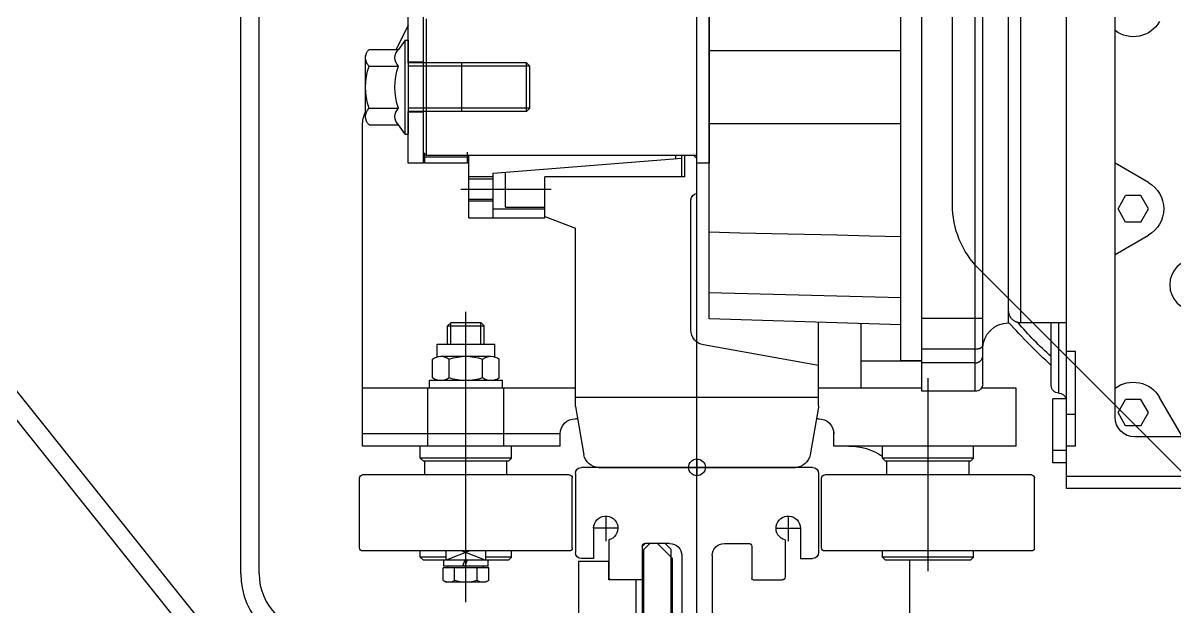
# Model space of a CAD drawing. Header units: millimetres. Extents: x 5349504 to 6791112, y -2212455 to -2153443.
# Drawn here: x 6344915.7 to 6345294.6, y -2189969.5 to -2189777.5 of the extents above; entities that cross this region are included whole.
import ezdxf
from ezdxf.xclip import XClip

# ---------------------------------------------------------------- set-up
doc = ezdxf.new("R2010")
doc.units = ezdxf.units.MM
doc.header["$LTSCALE"] = 400
doc.header["$XCLIPFRAME"] = 2
doc.linetypes.add('CEN', pattern=[62, 60, -1, 0, -1])
doc.layers.get('0').update_dxf_attribs({"lineweight": 9})
for name, color, linetype in [('5ELEV', 5, 'Continuous'), ('CEN', 1, 'CEN'), ('EQUIP', 8, 'Continuous'), ('GRND', 8, 'Continuous')]:
    doc.layers.add(name, color=color, linetype=linetype)

# ---------------------------------------------------------------- blocks, each defined once
blk = doc.blocks.new('A$C01C558DC')
blk.add_lwpolyline([(9.21, 177), (13.21, 177), (14.21, 176), (14.21, 0), (8.21, 0), (4.21, 6), (4.21, 172)], close=True)
at = {"layer": 'EQUIP'}
for p, q in [((14.21, 142, -0.16), (4.21, 142, -0.16)), ((14.21, 141.19, -0.16), (4.21, 141.19, -0.16)), ((0, 137, -0.16), (18.25, 137, -0.16)), ((14.21, 132.81, -0.16), (4.21, 132.81, -0.16)), ((14.21, 132, -0.16), (4.21, 132, -0.16)), ((14.21, 32, -0.16), (4.21, 32, -0.16)), ((14.21, 31.19, -0.16), (4.21, 31.19, -0.16)), ((0, 27, -0.16), (18.25, 27, -0.16)), ((14.21, 22.81, -0.16), (4.21, 22.81, -0.16)), ((14.21, 22, -0.16), (4.21, 22, -0.16))]:
    blk.add_line(p, q, dxfattribs=at)
blk = doc.blocks.new('A$C5AC649AB')
for p, q in [((120, 145), (120, 420)), ((126, 145), (126, 415))]:
    blk.add_line(p, q)
for radius in [25, 19]:
    blk.add_arc((145, 145), radius, 180, 270)
at = {"layer": 'EQUIP'}
for p, q in [((270, 182.76), (270, 177.24)), ((272.76, 180), (267.24, 180))]:
    blk.add_line(p, q, dxfattribs=at)
blk.add_circle((270, 180), 2.76, dxfattribs=at)
at = {"xscale": -1}
blk.add_blockref('A$C01C558DC', (266.21, -22), dxfattribs=at)
blk = doc.blocks.new('A$C3E371383')
at = {"layer": 'EQUIP'}
for p, q in [((2, 244.06), (78, 244.06)), ((2, 244.06), (78, 244.06)), ((0, 242.06), (0, 216.06)), ((0, 242.06), (0, 216.06)), ((80, 242.06), (80, 216.06)), ((80, 242.06), (80, 216.06)), ((10, 228.06), (10, 219.77)), ((70, 228.06), (70, 219.77)), ((6, 224.06), (6, 214.06)), ((14, 224.06), (6, 224.06)), ((66, 224.06), (74, 224.06)), ((74, 224.06), (74, 214.06)), ((11, 220.19), (11, 208.06)), ((69, 220.19), (69, 208.06)), ((11, 219.17), (11, 208.06)), ((22, 218.06), (22, 207.56)), ((22, 218.06), (22, 207.56)), ((31, 219.06), (23, 219.06)), ((31, 219.06), (23, 219.06)), ((49, 219.06), (57, 219.06)), ((49, 219.06), (57, 219.06)), ((58, 218.06), (58, 207.56)), ((58, 218.06), (58, 207.56)), ((58, 218.06), (58, 207.56)), ((69, 219.17), (69, 208.06)), ((5, 214.06), (2, 214.06)), ((5.2, 214.06), (2, 214.06)), ((5, 214.06), (2, 214.06)), ((6, 214.06), (2, 214.06)), ((35, 215.06), (35, 33.06)), ((35, 215.06), (35, 33.06)), ((45, 215.06), (45, 33.06)), ((45, 215.06), (45, 33.06)), ((74, 214.06), (78, 214.06)), ((75, 214.06), (78, 214.06)), ((21.5, 207.06), (12, 207.06)), ((58.5, 207.06), (68, 207.06)), ((11, 27.94), (11, 46.06)), ((21.5, 47.06), (12, 47.06)), ((22, 30.06), (22, 46.56)), ((58, 30.06), (58, 46.56)), ((58, 30.06), (58, 46.56)), ((58.5, 47.06), (68, 47.06)), ((69, 27.94), (69, 46.06)), ((22, 30.06), (22, 43.56)), ((58, 30.06), (58, 43.56)), ((11, 28.96), (11, 40.06)), ((69, 28.96), (69, 40.06)), ((0, 6.06), (0, 32.06)), ((0, 6.06), (0, 32.06)), ((6, 34.06), (2, 34.06)), ((6, 24.06), (6, 34.06)), ((74, 34.06), (78, 34.06)), ((74, 24.06), (74, 34.06)), ((80, 6.06), (80, 32.06)), ((80, 6.06), (80, 32.06)), ((10, 20.06), (10, 28.36)), ((31, 29.06), (23, 29.06)), ((31, 29.06), (23, 29.06)), ((49, 29.06), (57, 29.06)), ((49, 29.06), (57, 29.06)), ((70, 20.06), (70, 28.36)), ((14, 24.06), (6, 24.06)), ((66, 24.06), (74, 24.06)), ((2, 4.06), (78, 4.06)), ((2, 4.06), (78, 4.06))]:
    blk.add_line(p, q, dxfattribs=at)
for centre, radius, start, end in [((2, 242.06), 2, 90, 180), ((2, 242.06), 2, 90, 180), ((78, 242.06), 2, 0, 90), ((78, 242.06), 2, 0, 90), ((10, 224.06), 4, 284.4775, 180), ((70, 224.06), 4, 0, 255.5225), ((2, 216.06), 2, 180, 270), ((2, 216.06), 2, 180, 270), ((23, 218.06), 1, 90, 180), ((23, 218.06), 1, 90, 180), ((31, 215.06), 4, 0, 90), ((31, 215.06), 4, 0, 90), ((49, 215.06), 4, 90, 180), ((49, 215.06), 4, 90, 180), ((57, 218.06), 1, 0, 90), ((57, 218.06), 1, 0, 90), ((57, 218.06), 1, 0, 90), ((57, 218.06), 1, 0, 90), ((78, 216.06), 2, 270, 0), ((78, 216.06), 2, 270, 0), ((78, 216.06), 2, 270, 0), ((78, 216.06), 2, 270, 0), ((12, 208.06), 1, 180, 270), ((21.5, 207.56), 0.5, 270, 0), ((21.5, 207.56), 0.5, 270, 0), ((58.5, 207.56), 0.5, 180, 270), ((58.5, 207.56), 0.5, 180, 270), ((58.5, 207.56), 0.5, 180, 270), ((68, 208.06), 1, 270, 0), ((12, 46.06), 1, 90, 180), ((21.5, 46.56), 0.5, 0, 90), ((58.5, 46.56), 0.5, 90, 180), ((68, 46.06), 1, 0, 90), ((2, 32.06), 2, 90, 180), ((2, 32.06), 2, 90, 180), ((31, 33.06), 4, 270, 0), ((31, 33.06), 4, 270, 0), ((49, 33.06), 4, 180, 270), ((49, 33.06), 4, 180, 270), ((78, 32.06), 2, 0, 90), ((78, 32.06), 2, 0, 90), ((10, 24.06), 4, 180, 75.5225), ((23, 30.06), 1, 180, 270), ((23, 30.06), 1, 180, 270), ((57, 30.06), 1, 270, 0), ((57, 30.06), 1, 270, 0), ((70, 24.06), 4, 104.4775, 0), ((2, 6.06), 2, 180, 270), ((2, 6.06), 2, 180, 270), ((78, 6.06), 2, 270, 0), ((78, 6.06), 2, 270, 0)]:
    blk.add_arc(centre, radius, start, end, dxfattribs=at)
blk = doc.blocks.new('A$C48CE418A')
at = {"elevation": -2.99}
blk.add_lwpolyline([(166, 14.31), (166, 23.31), (6, 23.31), (6, 14.31), (0, 14.31), (0, 4.31), (176, 4.31), (176, 14.31)], close=True, dxfattribs=at)
at = {"layer": 'EQUIP'}
for p, q in [((34, 27.51, -3.38), (34, 0, -0.39)), ((144, 27.51, -3.38), (144, 0, -0.39)), ((28.5, 23.31, -3.38), (28.5, 4.31, -0.39)), ((39.5, 23.31, -3.38), (39.5, 4.31, -0.39)), ((138.5, 23.31, -3.38), (138.5, 4.31, -0.39)), ((149.5, 23.31, -3.38), (149.5, 4.31, -0.39))]:
    blk.add_line(p, q, dxfattribs=at)
blk = doc.blocks.new('A$C02632C7B')
at = {"xscale": -1}
blk.add_blockref('A$C5AC649AB', (450, 129.64), dxfattribs=at)
at = {"xscale": -1, "rotation": 90}
blk.add_blockref('A$C48CE418A', (223.31, 278.64, 2.99), dxfattribs=at)
at = {"layer": 'EQUIP', "color": 7, "linetype": 'Continuous', "extrusion": (0, 0, -1), "xscale": -1, "zscale": -1}
blk.add_blockref('A$C3E371383', (-140, 65.57), dxfattribs=at)
blk = doc.blocks.new('A$C002E1436')
for p, q in [((398.85, 230), (401.15, 230)), ((398.85, -20), (398.85, 230)), ((401.15, -20.3), (401.15, 230)), ((318.85, -20), (398.85, -20)), ((318.85, -22.3), (318.85, -20)), ((318.85, -22.3), (399.15, -22.3))]:
    blk.add_line(p, q)
blk.add_arc((399.15, -20.3), 2, 270, 0)
blk = doc.blocks.new('2014_0922_1851+41700$')
for p, q in [((-183.08, 28.76), (-183.08, 223.76)), ((-180.58, 26.26), (-180.58, 226.26)), ((-163.08, 26.26), (-163.08, 226.26)), ((-156.08, 36.26), (-156.08, 216.26)), ((-195.58, 48.76), (-195.58, 203.76)), ((-191.58, 48.76), (-191.58, 203.76)), ((-210.58, -5.74), (-210.58, 183.3)), ((-93.08, 50.1), (-93.08, 181.99)), ((-183.08, 122.26), (-183.08, 176.26)), ((-226.58, 17.76), (-226.58, 154.36)), ((-93.08, 151.26), (-93.08, 101.26)), ((-89.08, 101.26), (-89.08, 151.26)), ((-0.08, 103.76), (-0.08, 148.76)), ((0.92, 104.76), (0.92, 147.76)), ((-156.08, 138.26), (-93.08, 138.26)), ((-11.58, 134.26), (-11.58, 118.26)), ((-156.08, 114.26), (-93.08, 114.26)), ((-89.08, 103.76), (-0.08, 103.76)), ((-0.08, 103.76), (0.92, 104.76)), ((-237.58, 94.92), (-226.58, 101.27)), ((-183.08, 101.26), (-183.08, 101.26)), ((-93.08, 101.26), (-89.08, 101.26)), ((-237.61, 86.26), (-235.1, 90.61)), ((-235.1, 90.61), (-230.07, 90.61)), ((-227.56, 86.26), (-230.07, 90.61)), ((-235.1, 81.91), (-237.61, 86.26)), ((-230.07, 81.91), (-227.56, 86.26)), ((-235.1, 81.91), (-230.07, 81.91)), ((-226.58, 71.24), (-237.58, 77.6)), ((-156.08, 77.05), (-145.78, 77.3)), ((-145.78, 77.3), (-135.16, 77.55)), ((-135.16, 77.55), (-124.4, 77.81)), ((-124.4, 77.81), (-113.69, 78.06)), ((-113.69, 78.06), (-103.19, 78.31)), ((-103.19, 78.31), (-93.08, 78.55)), ((-163.08, 42.24), (-163.08, 58.24)), ((-163.08, 42.24), (-163.08, 58.24)), ((-156.08, 56.95), (-93.08, 58.69)), ((-193.68, 49.24), (-193.53, 49.32)), ((-193.53, 49.32), (-193.38, 49.42)), ((-193.38, 49.42), (-193.23, 49.52)), ((-193.23, 49.52), (-193.09, 49.63)), ((-193.09, 49.63), (-192.95, 49.75)), ((-192.95, 49.75), (-192.82, 49.87)), ((-192.82, 49.87), (-192.69, 49.99)), ((-192.69, 49.99), (-192.57, 50.13)), ((-192.57, 50.13), (-192.46, 50.26)), ((-192.46, 50.26), (-192.35, 50.41)), ((-192.35, 50.41), (-192.25, 50.55)), ((-192.25, 50.55), (-192.15, 50.7)), ((-192.15, 50.7), (-192.06, 50.86)), ((-192.06, 50.86), (-191.98, 51.02)), ((-191.98, 51.02), (-191.91, 51.18)), ((-191.91, 51.18), (-191.84, 51.35)), ((-191.84, 51.35), (-191.78, 51.52)), ((-191.78, 51.52), (-191.73, 51.69)), ((-191.73, 51.69), (-191.68, 51.87)), ((-191.68, 51.87), (-191.65, 52.04)), ((-191.65, 52.04), (-191.62, 52.22)), ((-191.62, 52.22), (-191.6, 52.4)), ((-191.6, 52.4), (-191.59, 52.58)), ((-191.59, 52.58), (-191.58, 52.76)), ((-183.08, 50.24), (-163.08, 50.24)), ((-183.08, 50.24), (-163.08, 50.24)), ((-156.08, 48.08), (-93.08, 50.1)), ((-210.58, 48.76), (-195.58, 48.76)), ((-208.08, 25.68), (-208.08, 48.76)), ((-205.58, 28.18), (-205.58, 48.76)), ((-195.58, 48.76), (-195.4, 48.76)), ((-195.4, 48.76), (-195.22, 48.77)), ((-195.22, 48.77), (-195.05, 48.79)), ((-195.05, 48.79), (-194.87, 48.82)), ((-194.87, 48.82), (-194.69, 48.86)), ((-194.69, 48.86), (-194.52, 48.9)), ((-194.52, 48.9), (-194.34, 48.95)), ((-194.34, 48.95), (-194.18, 49.01)), ((-194.18, 49.01), (-194.01, 49.08)), ((-194.01, 49.08), (-193.84, 49.15)), ((-193.84, 49.15), (-193.68, 49.24)), ((-213.58, 39.38), (-210.58, 39.38)), ((-213.58, 8.26), (-213.58, 39.38)), ((-183.08, 41.32), (-183.08, 41.38)), ((-183.07, 41.26), (-183.08, 41.32)), ((-183.08, 37.81), (-183.08, 37.92)), ((-183.06, 41.2), (-183.07, 41.26)), ((-183.03, 41.14), (-183.06, 41.2)), ((-183.01, 41.08), (-183.03, 41.14)), ((-182.97, 41.02), (-183.01, 41.08)), ((-182.93, 40.96), (-182.97, 41.02)), ((-182.89, 40.91), (-182.93, 40.96)), ((-182.84, 40.85), (-182.89, 40.91)), ((-182.78, 40.8), (-182.84, 40.85)), ((-182.72, 40.74), (-182.78, 40.8)), ((-182.65, 40.69), (-182.72, 40.74)), ((-182.57, 40.64), (-182.65, 40.69)), ((-182.49, 40.59), (-182.57, 40.64)), ((-182.41, 40.55), (-182.49, 40.59)), ((-182.32, 40.5), (-182.41, 40.55)), ((-182.23, 40.46), (-182.32, 40.5)), ((-182.13, 40.42), (-182.23, 40.46)), ((-182.03, 40.39), (-182.13, 40.42)), ((-181.92, 40.35), (-182.03, 40.39)), ((-181.81, 40.32), (-181.92, 40.35)), ((-181.7, 40.29), (-181.81, 40.32)), ((-181.59, 40.26), (-181.7, 40.29)), ((-181.47, 40.24), (-181.59, 40.26)), ((-181.35, 40.22), (-181.47, 40.24)), ((-181.22, 40.2), (-181.35, 40.22)), ((-181.1, 40.19), (-181.22, 40.2)), ((-180.97, 40.18), (-181.1, 40.19)), ((-180.84, 40.17), (-180.97, 40.18)), ((-180.71, 40.16), (-180.84, 40.17)), ((-180.58, 40.16), (-180.71, 40.16)), ((-180.58, 40.16), (-163.08, 40.16)), ((-183.07, 37.69), (-183.08, 37.81)), ((-183.06, 37.58), (-183.07, 37.69)), ((-183.03, 37.47), (-183.06, 37.58)), ((-183.01, 37.36), (-183.03, 37.47)), ((-182.97, 37.25), (-183.01, 37.36)), ((-182.93, 37.14), (-182.97, 37.25)), ((-182.89, 37.03), (-182.93, 37.14)), ((-182.84, 36.93), (-182.89, 37.03)), ((-182.78, 36.82), (-182.84, 36.93)), ((-182.72, 36.72), (-182.78, 36.82)), ((-182.65, 36.63), (-182.72, 36.72)), ((-182.57, 36.53), (-182.65, 36.63)), ((-182.49, 36.44), (-182.57, 36.53)), ((-182.41, 36.36), (-182.49, 36.44)), ((-182.32, 36.27), (-182.41, 36.36)), ((-182.23, 36.2), (-182.32, 36.27)), ((-182.13, 36.12), (-182.23, 36.2)), ((-182.03, 36.05), (-182.13, 36.12)), ((-181.92, 35.99), (-182.03, 36.05)), ((-181.81, 35.93), (-181.92, 35.99)), ((-181.7, 35.87), (-181.81, 35.93)), ((-181.58, 35.82), (-181.7, 35.87)), ((-181.47, 35.78), (-181.58, 35.82)), ((-181.34, 35.74), (-181.47, 35.78)), ((-181.22, 35.71), (-181.34, 35.74)), ((-181.1, 35.68), (-181.22, 35.71)), ((-180.97, 35.66), (-181.1, 35.68)), ((-180.84, 35.64), (-180.97, 35.66)), ((-180.71, 35.63), (-180.84, 35.64)), ((-180.58, 35.63), (-180.71, 35.63)), ((-180.58, 35.63), (-163.08, 35.63)), ((-163.08, 36.26), (-156.08, 36.26)), ((-248.75, 11.26), (-241.24, 24.26)), ((-237.61, 19.26), (-235.1, 23.61)), ((-235.1, 23.61), (-230.07, 23.61)), ((-227.56, 19.26), (-230.07, 23.61)), ((-210.58, 23.76), (-206.08, 23.76)), ((-206.08, 2.76), (-206.08, 23.76)), ((-180.58, 26.26), (-163.08, 26.26)), ((-235.1, 14.91), (-237.61, 19.26)), ((-230.07, 14.91), (-227.56, 19.26)), ((-213.58, 18.63), (-210.58, 18.63)), ((-235.1, 14.91), (-230.07, 14.91)), ((-310.08, 11.26), (-233.08, 11.26)), ((-213.58, 8.26), (-210.58, 8.26)), ((-210.58, 6.76), (-206.08, 6.76)), ((-210.58, 2.76), (-206.08, 2.76)), ((-332.58, -1.74), (-210.58, -1.74)), ((-332.58, -5.74), (-210.58, -5.74))]:
    blk.add_line(p, q)
blk.add_circle((-253.08, 61.26), 8.5)
for centre, radius, start, end in [((-232.58, 152.86), 10, 210, 306.8699), ((-232.58, 86.26), 10, 120, 240), ((-271.58, 113.16), 100.23, 322.9472, 322.9514), ((-393.74, 235.31), 275, 313.1721, 317.3157), ((-271.58, 113.16), 100.23, 311.182, 320.0984), ((-191.58, 40.26), 8.5, 0, 90), ((-232.58, 19.26), 10, 53.1301, 150), ((-208.08, 28.18), 2.5, 270, 0), ((-180.58, 28.76), 2.5, 180, 270), ((-208.08, 23.18), 2.5, 90, 166.5848), ((-233.08, 17.76), 6.5, 270, 0)]:
    blk.add_arc(centre, radius, start, end)
blk = doc.blocks.new('BL-EQ-SECT_1_20230313')
at = {"layer": 'EQUIP'}
for p, q in [((24783.97, 11124.81), (25181.98, 11621.64)), ((24788.65, 11121.06), (25186.67, 11617.89)), ((24682.74, 8478.04), (24682.74, 11555.25)), ((24608.74, 11278.6), (24608.74, 11517.6)), ((24598.74, 11339.02), (24598.74, 11507.6)), ((24772.74, 11385.6), (24772.74, 11402.6)), ((24777.74, 11385.6), (24777.74, 11402.6)), ((24777.74, 11398), (24781.67, 11390.02)), ((24777.74, 11393.1), (24777.74, 11362.1)), ((24778.74, 11393.1), (24777.74, 11393.1)), ((24778.74, 11362.1), (24778.74, 11393.1)), ((24778.74, 11393.1), (24780.94, 11390.02)), ((24790.55, 11390.02), (24780.89, 11390.02)), ((24737.74, 11384.51), (24738.82, 11385.6)), ((24738.82, 11385.6), (24777.74, 11385.6)), ((24738.82, 11369.6), (24738.82, 11385.6)), ((24772.74, 11385.85), (24777.74, 11385.85)), ((24791.74, 11367.92), (24791.74, 11387.99)), ((24737.74, 11370.68), (24737.74, 11384.51)), ((24737.74, 11384.51), (24777.74, 11384.51)), ((24790.55, 11384.52), (24780.89, 11384.52)), ((24737.74, 11370.68), (24738.82, 11369.6)), ((24737.74, 11370.68), (24777.74, 11370.68)), ((24790.55, 11370.67), (24780.89, 11370.67)), ((24738.82, 11369.6), (24777.74, 11369.6)), ((24772.74, 11352.6), (24772.74, 11369.6)), ((24772.74, 11369.35), (24777.74, 11369.35)), ((24777.74, 11352.6), (24777.74, 11369.6)), ((24778.74, 11362.1), (24780.94, 11365.17)), ((24790.55, 11365.17), (24780.89, 11365.17)), ((24792.74, 11259.6), (24792.74, 11365.1)), ((24778.74, 11362.1), (24777.74, 11362.1)), ((24683.74, 11355.1), (24682.74, 11354.1)), ((24683.74, 11355.1), (24686.74, 11355.1)), ((24686.74, 11348.1), (24686.74, 11355.1)), ((24687.74, 11348.1), (24687.74, 11355.1)), ((24689.74, 11354.1), (24689.74, 11355.1)), ((24689.74, 11355.1), (24757.74, 11355.1)), ((24757.74, 11334.6), (24757.74, 11355.1)), ((24758.24, 11352.6), (24758.24, 11356.21)), ((24772.24, 11352.6), (24772.24, 11355.82)), ((24749.74, 11349.37), (24687.74, 11354.25)), ((24758.24, 11354.6), (24772.24, 11354.6)), ((24758.24, 11352.6), (24772.24, 11352.6)), ((24772.74, 11352.6), (24777.74, 11352.6)), ((24686.74, 11348.1), (24732.74, 11348.1)), ((24732.74, 11334.6), (24732.74, 11348.1)), ((24745.74, 11338.1), (24745.74, 11349.69)), ((24749.74, 11334.6), (24749.74, 11349.37)), ((24749.74, 11348.1), (24757.74, 11348.1)), ((24757.74, 11347.42), (24749.74, 11347.42)), ((24760.45, 11344.1), (24730.74, 11344.1)), ((24684.74, 11297.78), (24684.74, 11340.6)), ((24757.74, 11340.77), (24749.74, 11340.77)), ((24749.74, 11340.1), (24757.74, 11340.1)), ((24745.74, 11338.1), (24732.74, 11338.1)), ((24749.74, 11337.6), (24732.74, 11337.6)), ((24732.74, 11335.1), (24722.74, 11331.19)), ((24757.74, 11334.6), (24732.74, 11334.6)), ((24722.74, 11272.6), (24722.74, 11331.19)), ((24521.52, 11249.38), (24589.95, 11317.81)), ((24758.74, 11208.29), (24758.74, 11303.74)), ((24628.74, 11278.6), (24628.74, 11299.87)), ((24642.74, 11272.81), (24642.74, 11300.32)), ((24752.74, 11299.11), (24753.74, 11300.11)), ((24764.74, 11299.11), (24752.74, 11299.11)), ((24752.74, 11293.11), (24752.74, 11299.11)), ((24753.74, 11300.11), (24763.74, 11300.11)), ((24753.81, 11293.11), (24753.81, 11300.11)), ((24764.74, 11299.11), (24763.74, 11300.11)), ((24763.74, 11293.11), (24763.74, 11300.11)), ((24764.74, 11293.11), (24764.74, 11299.11)), ((24642.74, 11286.1), (24680.62, 11292.86)), ((24768.24, 11293.11), (24749.24, 11293.11)), ((24749.24, 11288.93), (24749.24, 11293.11)), ((24768.24, 11288.93), (24768.24, 11293.11)), ((24628.74, 11287.6), (24608.74, 11287.6)), ((24747.77, 11282.05), (24747.77, 11288.17)), ((24766.97, 11289.11), (24750.51, 11289.11)), ((24753.25, 11282.05), (24753.25, 11288.17)), ((24764.22, 11282.05), (24764.22, 11288.17)), ((24769.71, 11282.05), (24769.71, 11288.17)), ((24606.74, 11218.46), (24606.74, 11281.97)), ((24746.74, 11281.11), (24770.74, 11281.11)), ((24746.74, 11278.61), (24746.74, 11281.11)), ((24770.74, 11278.61), (24770.74, 11281.11)), ((24577.74, 11278.6), (24589.24, 11278.6)), ((24577.74, 11259.6), (24577.74, 11278.6)), ((24608.74, 11278.6), (24642.74, 11278.6)), ((24642.74, 11275.6), (24722.74, 11275.6)), ((24722.74, 11278.6), (24792.74, 11278.6)), ((24746.24, 11259.61), (24746.24, 11278.61)), ((24746.74, 11278.61), (24770.74, 11278.61)), ((24771.24, 11259.61), (24771.24, 11278.61)), ((24642.78, 11272.38), (24645.54, 11256.73)), ((24722.74, 11272.6), (24719.94, 11256.73)), ((24642.74, 11268.6), (24643.44, 11268.6)), ((24722.03, 11268.6), (24722.74, 11268.6)), ((24637.74, 11259.6), (24637.74, 11264.18)), ((24727.74, 11263.6), (24792.74, 11263.6)), ((24727.74, 11259.6), (24727.74, 11263.6)), ((24577.74, 11259.6), (24637.74, 11259.6)), ((24591.74, 11255.6), (24591.74, 11259.6)), ((24621.74, 11255.6), (24621.74, 11259.6)), ((24727.74, 11259.6), (24792.74, 11259.6)), ((24743.74, 11255.6), (24743.74, 11259.6)), ((24773.74, 11255.6), (24773.74, 11259.6)), ((24592.74, 11254.6), (24591.74, 11255.6)), ((24591.74, 11255.6), (24621.74, 11255.6)), ((24592.74, 11254.6), (24620.74, 11254.6)), ((24593.24, 11250.11), (24593.24, 11254.6)), ((24620.24, 11250.11), (24620.24, 11254.6)), ((24621.74, 11255.6), (24620.74, 11254.6)), ((24715.02, 11252.6), (24650.46, 11252.6)), ((24744.74, 11254.6), (24743.74, 11255.6)), ((24743.74, 11255.6), (24773.74, 11255.6)), ((24744.74, 11254.6), (24772.74, 11254.6)), ((24745.24, 11254.61), (24772.24, 11254.61)), ((24745.24, 11250.11), (24745.24, 11254.61)), ((24772.24, 11250.11), (24772.24, 11254.61)), ((24773.74, 11255.6), (24772.74, 11254.6)), ((24693.24, 11227.6), (24691.24, 11225.6)), ((24693.24, 11227.6), (24698.24, 11227.6)), ((24700.24, 11225.6), (24698.24, 11227.6)), ((24591.74, 11223.11), (24591.74, 11225.11)), ((24591.74, 11223.11), (24592.74, 11222.11)), ((24591.74, 11223.11), (24621.74, 11223.11)), ((24612.74, 10995.59), (24612.74, 11222.11)), ((24620.74, 11222.11), (24621.74, 11223.11)), ((24621.74, 11223.11), (24621.74, 11225.11)), ((24691.24, 11039.6), (24691.24, 11225.6)), ((24700.24, 11039.6), (24700.24, 11225.6)), ((24743.74, 11223.11), (24743.74, 11225.11)), ((24743.74, 11223.11), (24752.2, 11223.11)), ((24744.74, 11222.11), (24743.74, 11223.11)), ((24751.44, 11220.11), (24751.44, 11222.11)), ((24752.2, 11222.11), (24752.2, 11225.11)), ((24760.05, 11225.11), (24752.2, 11222.11)), ((24757.43, 11225.11), (24765.28, 11222.11)), ((24758.34, 11222.11), (24759.07, 11220.11)), ((24759.14, 11222.11), (24759.87, 11220.11)), ((24765.28, 11222.11), (24765.28, 11225.11)), ((24765.28, 11223.11), (24773.74, 11223.11)), ((24766.04, 11220.11), (24766.04, 11222.11)), ((24773.74, 11223.11), (24772.74, 11222.11)), ((24773.74, 11223.11), (24773.74, 11225.11)), ((24751.23, 11219.51), (24766.25, 11219.51)), ((24751.23, 11215.39), (24751.23, 11219.51)), ((24751.44, 11220.11), (24766.04, 11220.11)), ((24752.92, 11219.51), (24752.92, 11220.11)), ((24754.98, 11215.39), (24754.98, 11219.51)), ((24762.49, 11215.39), (24762.49, 11219.51)), ((24764.55, 11219.51), (24764.55, 11220.11)), ((24766.25, 11215.39), (24766.25, 11219.51)), ((24751.23, 11215.39), (24752.24, 11214.81)), ((24752.24, 11214.81), (24765.24, 11214.81)), ((24766.25, 11215.39), (24765.24, 11214.81))]:
    blk.add_line(p, q, dxfattribs=at)
at = {"layer": 'EQUIP', "extrusion": (0, 1, 0)}
for p, q in [((24571.74, 11226.11), (24571.74, 11249.11)), ((24572.74, 11250.11), (24640.74, 11250.11)), ((24641.74, 11226.11), (24641.74, 11249.11)), ((24723.74, 11226.11), (24723.74, 11249.11)), ((24724.74, 11250.11), (24792.74, 11250.11)), ((24793.74, 11226.11), (24793.74, 11249.11)), ((24572.74, 11225.11), (24640.74, 11225.11)), ((24592.74, 11222.11), (24620.74, 11222.11)), ((24724.74, 11225.11), (24792.74, 11225.11)), ((24744.74, 11222.11), (24772.74, 11222.11))]:
    blk.add_line(p, q, dxfattribs=at)
at = {"layer": 'EQUIP'}
for centre, radius, start, end in [((24778.29, 11387.27), 3.78, 313.3704, 46.6296), ((24787.96, 11387.27), 3.78, 313.3704, 46.6296), ((24761.22, 11377.6), 20.85, 340.5914, 19.4086), ((24770.89, 11377.6), 20.85, 340.5914, 19.4086), ((24778.29, 11367.92), 3.78, 313.3704, 46.6296), ((24787.96, 11367.92), 3.78, 313.3704, 46.6296), ((24782.74, 11365.1), 10, 0, 25.8444), ((24682.74, 11340.6), 2, 0, 90), ((24568.74, 11339.02), 30, 315, 0), ((24679.74, 11297.78), 5, 280.1247, 0), ((24750.51, 11284.63), 4.48, 52.2366, 127.7634), ((24758.74, 11272.6), 16.51, 70.5914, 109.4085), ((24766.97, 11284.63), 4.48, 52.2366, 127.7634), ((24750.51, 11285.59), 4.48, 232.2366, 307.7634), ((24758.74, 11297.62), 16.51, 250.5913, 289.4086), ((24766.97, 11285.59), 4.48, 232.2366, 307.7634), ((24645.24, 11272.81), 2.5, 180, 190), ((24642.74, 11263.6), 5, 90, 180), ((24722.74, 11263.6), 5, 0, 90), ((24632.74, 11239.6), 20, 90, 123.367), ((24650.46, 11257.6), 5, 190, 270), ((24715.02, 11257.6), 5, 270, 350), ((24572.74, 11249.11), 1, 90, 180), ((24640.74, 11249.11), 1, 0, 90), ((24724.74, 11249.11), 1, 90, 180), ((24792.74, 11249.11), 1, 0, 90), ((24572.74, 11226.11), 1, 180, 270), ((24640.74, 11226.11), 1, 270, 0), ((24724.74, 11226.11), 1, 180, 270), ((24792.74, 11226.11), 1, 270, 0), ((24753.11, 11218.13), 3.32, 244.4469, 304.4469), ((24758.74, 11227.22), 12.41, 252.3875, 287.6125), ((24764.37, 11218.13), 3.32, 235.5531, 295.5531)]:
    blk.add_arc(centre, radius, start, end, dxfattribs=at)
for name, p in [('A$C02632C7B', (24502.74, 10942.96)), ('2014_0922_1851+41700$', (24771.82, 11251.34)), ('A$C3E371383', (24642.74, 11008.53))]:
    blk.add_blockref(name, p, dxfattribs=at)
at = {"layer": 'EQUIP', "xscale": -1}
blk.add_blockref('A$C002E1436', (24911.58, 10995.59), dxfattribs=at)
blk = doc.blocks.new('BL-ROOF_SECT_1')
at = {"layer": 'CEN'}
blk.add_line((82975, 4088.38), (82975, -1487.11), dxfattribs=at)

msp = doc.modelspace()

# ---------------------------------------------------------------- block references
at = {"layer": 'GRND', "xscale": -1}
msp.add_blockref('BL-EQ-SECT_1_20230313', (6369820.12, -2201176.2), dxfattribs=at)

# ---------------------------------------------------------------- next in the draw order: block references
at = {"layer": '5ELEV'}
ref = msp.add_blockref('BL-ROOF_SECT_1', (6262043.86, -2188923.6), dxfattribs=at)
XClip(ref).set_block_clipping_path([(0, -100), (97500, 4500)])

doc.saveas('drawing.dxf')
